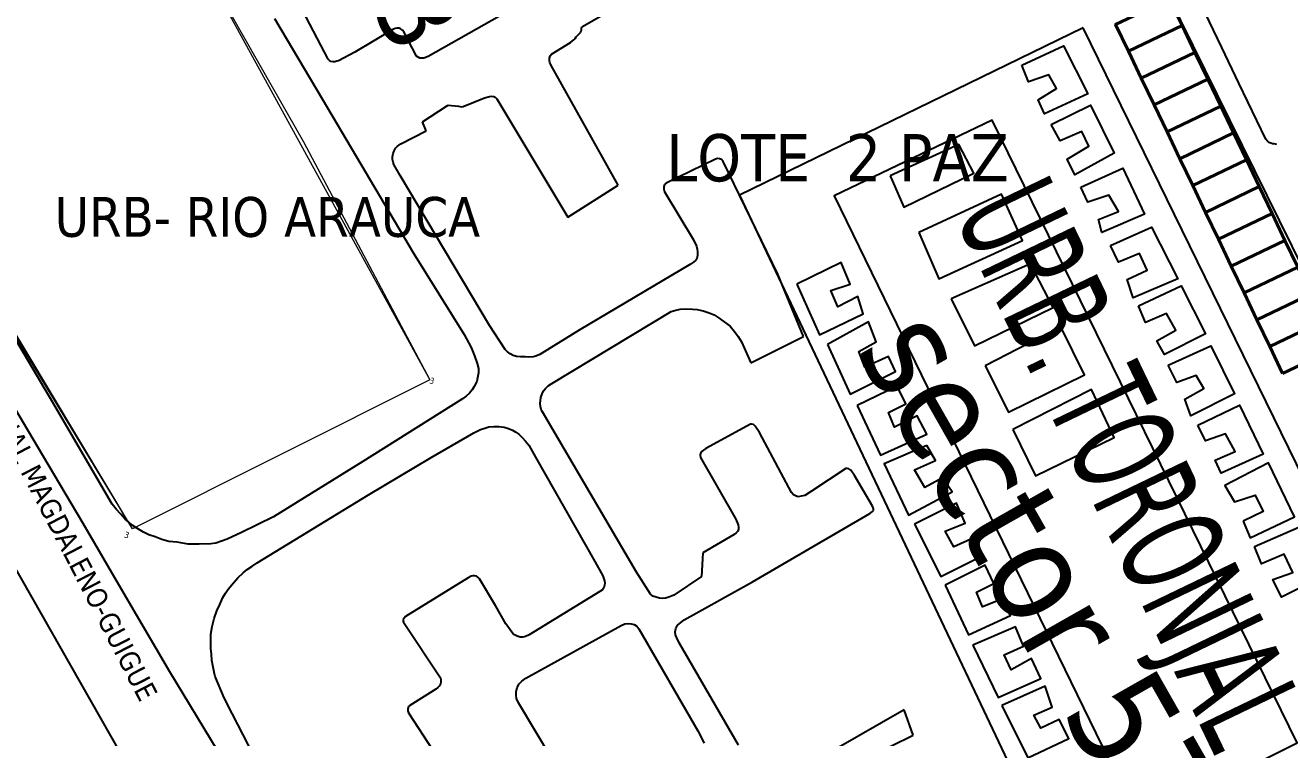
# Model space of a CAD drawing. Header units: metres. Extents: x 2 to 659295185, y -28 to 1124222152.
# Drawn here: x 656562.1 to 656898.2, y 1123114.7 to 1123306.4 of the extents above; entities that cross this region are included whole.
import ezdxf
from ezdxf.enums import TextEntityAlignment as Align

# ---------------------------------------------------------------- set-up
doc = ezdxf.new("R2010")
doc.units = ezdxf.units.M
doc.header["$MEASUREMENT"] = 0
doc.linetypes.add('HIDDEN', pattern=[0.375, 0.25, -0.125])
for name, color, linetype in [('CALLES', 1, 'CONTINUOUS'), ('MANZANA', 30, 'CONTINUOUS'), ('Parcelas', 140, 'CONTINUOUS'), ('texto', 255, 'CONTINUOUS'), ('TEXTOS', 7, 'CONTINUOUS')]:
    doc.layers.add(name, color=color, linetype=linetype)
doc.styles.get("Standard").update_dxf_attribs({"font": 'tahoma.ttf'})

msp = doc.modelspace()

# ---------------------------------------------------------------- linework, layer by layer
at = {"layer": 'MANZANA', "lineweight": -2}
for p, q in [((656883.9493, 1123300.3255), (656863.8212, 1123342.2569)), ((656643.6654, 1123297.1561), (656625.6483, 1123331.6991)), ((656861.3557, 1123330.8593), (656882.696, 1123287.5981)), ((656689.7432, 1123308.7538), (656670.5056, 1123297.946)), ((656711.9987, 1123305.9743), (656717.4657, 1123309.0937)), ((656629.2599, 1123308.1539), (656642.0657, 1123286.5383)), ((656661.0477, 1123305.2045), (656650.7816, 1123299.0757)), ((656661.7073, 1123305.4244), (656661.0477, 1123305.2045)), ((656662.1444, 1123305.5344), (656661.7073, 1123305.4244)), ((656662.6968, 1123305.5344), (656662.1444, 1123305.5344)), ((656663.1339, 1123305.3244), (656662.6968, 1123305.5344)), ((656663.6781, 1123304.9945), (656663.1339, 1123305.3244)), ((656664.0162, 1123304.5546), (656663.6781, 1123304.9945)), ((656711.6771, 1123304.7546), (656711.7843, 1123305.0945)), ((656711.7843, 1123305.5344), (656711.8915, 1123305.8643)), ((656711.7843, 1123305.0945), (656711.7843, 1123305.5344)), ((656711.8915, 1123305.8643), (656711.9987, 1123305.9743)), ((656667.4382, 1123298.0359), (656664.0162, 1123304.5546)), ((656703.7034, 1123298.5358), (656708.8406, 1123301.6552)), ((656708.8406, 1123301.6552), (656709.3848, 1123302.0951)), ((656709.3848, 1123302.0951), (656709.7146, 1123302.425)), ((656709.7146, 1123302.425), (656710.0445, 1123302.765)), ((656710.0445, 1123302.765), (656710.3661, 1123303.2049)), ((656710.3661, 1123303.2049), (656711.4628, 1123304.3147)), ((656711.4628, 1123304.3147), (656711.6771, 1123304.7546)), ((656650.7816, 1123299.0757), (656646.403, 1123296.7262)), ((656703.3818, 1123298.0859), (656703.7034, 1123298.5358)), ((656888.4845, 1123290.7174), (656883.9493, 1123300.3255)), ((656643.9953, 1123296.8262), (656643.6654, 1123297.1561)), ((656644.3251, 1123296.6062), (656643.9953, 1123296.8262)), ((656644.8693, 1123296.5062), (656644.3251, 1123296.6062)), ((656645.4218, 1123296.5062), (656644.8693, 1123296.5062)), ((656645.966, 1123296.6162), (656645.4218, 1123296.5062)), ((656646.403, 1123296.7262), (656645.966, 1123296.6162)), ((656667.8752, 1123297.706), (656667.4382, 1123298.0359)), ((656668.3205, 1123297.486), (656667.8752, 1123297.706)), ((656668.8647, 1123297.496), (656668.3205, 1123297.486)), ((656669.4089, 1123297.496), (656668.8647, 1123297.496)), ((656670.5056, 1123297.946), (656669.4089, 1123297.496)), ((656703.1592, 1123297.4261), (656703.3818, 1123298.0859)), ((656703.1674, 1123296.7562), (656703.1592, 1123297.4261)), ((656703.2746, 1123296.3163), (656703.1674, 1123296.7562)), ((656703.4973, 1123295.6564), (656703.2746, 1123296.3163)), ((656721.6134, 1123263.333), (656703.4973, 1123295.6564)), ((656895.7821, 1123275.7105), (656888.4845, 1123290.7174)), ((656642.0657, 1123286.5383), (656666.5724, 1123245.0567)), ((656675.4944, 1123284.5787), (656675.9314, 1123284.8086)), ((656675.9314, 1123284.8086), (656678.6773, 1123284.5987)), ((656679.9884, 1123284.4887), (656685.678, 1123286.8382)), ((656685.678, 1123286.8382), (656686.9891, 1123287.1781)), ((656686.9891, 1123287.1781), (656687.6488, 1123287.2881)), ((656687.6488, 1123287.2881), (656688.193, 1123287.1781)), ((656688.193, 1123287.1781), (656688.5228, 1123286.9582)), ((656688.5228, 1123286.9582), (656688.9681, 1123286.5183)), ((656688.9681, 1123286.5183), (656708.0655, 1123254.7547)), ((656882.696, 1123287.5981), (656907.6809, 1123236.8284)), ((656669.0461, 1123280.3495), (656675.4944, 1123284.5787)), ((656678.6773, 1123284.5987), (656679.5513, 1123284.3787)), ((656679.5513, 1123284.3787), (656679.9884, 1123284.4887)), ((656670.0439, 1123277.92), (656669.0461, 1123280.3495)), ((656663.1586, 1123274.4607), (656670.0439, 1123277.92)), ((656896.2274, 1123275.1606), (656895.7821, 1123275.7105)), ((656896.5572, 1123274.8307), (656896.2274, 1123275.1606)), ((656897.1014, 1123274.6107), (656896.5572, 1123274.8307)), ((656660.9817, 1123270.9115), (656661.0889, 1123271.8013)), ((656661.0889, 1123271.8013), (656661.4105, 1123272.5711)), ((656661.4105, 1123272.5711), (656661.7403, 1123273.241)), ((656661.7403, 1123273.241), (656662.2845, 1123273.7909)), ((656662.2845, 1123273.7909), (656663.1586, 1123274.4607)), ((656897.5467, 1123274.3907), (656897.1014, 1123274.6107)), ((656897.9838, 1123274.3907), (656897.5467, 1123274.3907)), ((656898.7506, 1123274.2808), (656897.9838, 1123274.3907)), ((656660.9899, 1123270.2516), (656660.9817, 1123270.9115)), ((656661.0971, 1123269.4817), (656660.9899, 1123270.2516)), ((656661.3198, 1123268.9219), (656661.0971, 1123269.4817)), ((656662.9772, 1123265.9425), (656661.3198, 1123268.9219)), ((656747.7692, 1123270.3016), (656734.5429, 1123263.8329)), ((656748.3134, 1123270.5215), (656747.7692, 1123270.3016)), ((656748.8659, 1123270.4116), (656748.3134, 1123270.5215)), ((656749.4101, 1123270.2016), (656748.8659, 1123270.4116)), ((656749.8554, 1123269.6417), (656749.4101, 1123270.2016)), ((656764.5577, 1123239.4079), (656749.8554, 1123269.6417)), ((656569.6672, 1123204.9249), (656533.0144, 1123266.7023)), ((656687.0386, 1123225.5707), (656662.9772, 1123265.9425)), ((656708.0655, 1123254.7547), (656721.6134, 1123263.333)), ((656734.1058, 1123263.493), (656733.8832, 1123262.8331)), ((656733.8832, 1123262.8331), (656733.8914, 1123262.2732)), ((656733.8914, 1123262.2732), (656733.9986, 1123261.7233)), ((656733.9986, 1123261.7233), (656741.8404, 1123248.596)), ((656734.5429, 1123263.8329), (656734.1058, 1123263.493)), ((656741.8404, 1123248.596), (656742.7227, 1123246.9463)), ((656666.5724, 1123245.0567), (656680.2605, 1123223.2212)), ((656742.7227, 1123246.9463), (656742.8382, 1123246.1665)), ((656742.8382, 1123246.1665), (656742.9454, 1123245.3966)), ((656742.9536, 1123244.7268), (656742.8464, 1123243.847)), ((656742.9454, 1123245.3966), (656742.9536, 1123244.7268)), ((656741.0983, 1123242.0673), (656711.1577, 1123224.3509)), ((656741.8652, 1123242.6272), (656741.0983, 1123242.0673)), ((656742.5166, 1123243.1771), (656741.8652, 1123242.6272)), ((656742.8464, 1123243.847), (656742.5166, 1123243.1771)), ((656771.4265, 1123222.6313), (656764.5577, 1123239.4079)), ((656703.7694, 1123210.0538), (656735.8952, 1123229.3299)), ((656735.8952, 1123229.3299), (656737.0991, 1123229.7698)), ((656737.0991, 1123229.7698), (656738.303, 1123229.9998)), ((656738.303, 1123229.9998), (656739.8367, 1123230.1198)), ((656739.8367, 1123230.1198), (656741.5931, 1123230.0198)), ((656741.5931, 1123230.0198), (656742.9042, 1123229.9098)), ((656742.9042, 1123229.9098), (656744.4461, 1123229.5899)), ((656744.4461, 1123229.5899), (656746.0871, 1123229.04)), ((656746.0871, 1123229.04), (656747.4064, 1123228.4901)), ((656747.4064, 1123228.4901), (656748.5031, 1123227.7202)), ((656748.5031, 1123227.7202), (656750.1523, 1123226.6205)), ((656691.2357, 1123219.172), (656687.0386, 1123225.5707)), ((656711.1577, 1123224.3509), (656700.5535, 1123217.7823)), ((656750.1523, 1123226.6205), (656751.6942, 1123225.4107)), ((656751.6942, 1123225.4107), (656752.9064, 1123223.981)), ((656680.2605, 1123223.2212), (656682.1405, 1123219.6919)), ((656752.9064, 1123223.981), (656753.8959, 1123222.6613)), ((656753.8959, 1123222.6613), (656754.7782, 1123221.2216)), ((656754.7782, 1123221.2216), (656757.3261, 1123215.5927)), ((656757.3261, 1123215.5927), (656771.4265, 1123222.6313)), ((656682.1405, 1123219.6919), (656683.0228, 1123217.4823)), ((656691.8954, 1123218.5121), (656691.2357, 1123219.172)), ((656692.555, 1123217.9622), (656691.8954, 1123218.5121)), ((656693.4373, 1123217.5223), (656692.555, 1123217.9622)), ((656694.3114, 1123217.3124), (656693.4373, 1123217.5223)), ((656700.5535, 1123217.7823), (656699.465, 1123217.3324)), ((656683.0228, 1123217.4823), (656683.6907, 1123215.3828)), ((656683.6907, 1123215.3828), (656684.0288, 1123214.053)), ((656695.4081, 1123217.2024), (656694.3114, 1123217.3124)), ((656696.612, 1123217.2124), (656695.4081, 1123217.2024)), ((656697.6015, 1123217.1024), (656696.612, 1123217.2124)), ((656698.8054, 1123217.2224), (656697.6015, 1123217.1024)), ((656699.465, 1123217.3324), (656698.8054, 1123217.2224)), ((656683.8144, 1123211.5135), (656683.6, 1123210.5137)), ((656684.0288, 1123212.8433), (656683.8144, 1123211.5135)), ((656684.0288, 1123214.053), (656684.0288, 1123212.8433)), ((656682.4044, 1123208.2942), (656681.6458, 1123207.4144)), ((656682.9486, 1123209.184), (656682.4044, 1123208.2942)), ((656683.6, 1123210.5137), (656682.9486, 1123209.184)), ((656701.1472, 1123207.2744), (656701.5842, 1123208.0542)), ((656701.5842, 1123208.0542), (656702.1285, 1123208.7141)), ((656702.1285, 1123208.7141), (656702.7799, 1123209.384)), ((656702.7799, 1123209.384), (656703.7694, 1123210.0538)), ((656585.5652, 1123177.5705), (656569.6672, 1123204.9249)), ((656679.7905, 1123205.8547), (656653.0162, 1123189.0381)), ((656680.7717, 1123206.6345), (656679.7905, 1123205.8547)), ((656681.6458, 1123207.4144), (656680.7717, 1123206.6345)), ((656700.6112, 1123204.7249), (656700.7184, 1123205.3948)), ((656700.7267, 1123203.8451), (656700.6112, 1123204.7249)), ((656700.7184, 1123205.3948), (656700.8256, 1123206.2746)), ((656700.8256, 1123206.2746), (656701.1472, 1123207.2744)), ((656700.9493, 1123203.0753), (656700.7267, 1123203.8451)), ((656701.2791, 1123202.4054), (656700.9493, 1123203.0753)), ((656704.0415, 1123197.6664), (656701.2791, 1123202.4054)), ((656682.7837, 1123196.7965), (656684.6473, 1123197.6864)), ((656684.6473, 1123197.6864), (656685.7357, 1123198.0263)), ((656685.7357, 1123198.0263), (656686.8324, 1123198.3662)), ((656686.8324, 1123198.3662), (656688.1518, 1123198.4762)), ((656688.1518, 1123198.4762), (656689.57, 1123198.4862)), ((656689.57, 1123198.4862), (656690.9966, 1123198.2762)), ((656690.9966, 1123198.2762), (656692.0933, 1123197.9463)), ((656692.0933, 1123197.9463), (656693.19, 1123197.5064)), ((656693.19, 1123197.5064), (656694.0723, 1123196.9565)), ((656726.5609, 1123159.2742), (656704.0415, 1123197.6664)), ((656757.1777, 1123199.1161), (656745.1553, 1123192.5374)), ((656757.5075, 1123199.1161), (656757.1777, 1123199.1161)), ((656758.0518, 1123199.0061), (656757.5075, 1123199.1161)), ((656758.4971, 1123198.5662), (656758.0518, 1123199.0061)), ((656759.602, 1123196.8065), (656758.4971, 1123198.5662)), ((656671.3137, 1123190.1079), (656682.7837, 1123196.7965)), ((656694.0723, 1123196.9565), (656694.9546, 1123196.4066)), ((656694.9546, 1123196.4066), (656695.8286, 1123195.5268)), ((656695.8286, 1123195.5268), (656696.7109, 1123194.537)), ((656696.7109, 1123194.537), (656697.5932, 1123193.4372)), ((656768.2189, 1123180.6998), (656759.602, 1123196.8065)), ((656697.5932, 1123193.4372), (656699.3579, 1123190.2379)), ((656743.737, 1123191.2077), (656743.6298, 1123190.7578)), ((656743.6298, 1123190.7578), (656743.737, 1123190.0979)), ((656743.9514, 1123191.6476), (656743.737, 1123191.2077)), ((656745.1553, 1123192.5374), (656743.9514, 1123191.6476)), ((656653.0162, 1123189.0381), (656628.9713, 1123174.2211)), ((656654.4757, 1123180.0799), (656671.3137, 1123190.1079)), ((656699.3579, 1123190.2379), (656715.3713, 1123162.2136)), ((656743.737, 1123190.0979), (656753.2362, 1123173.5513)), ((656782.8718, 1123187.1785), (656773.5869, 1123181.0497)), ((656783.2016, 1123187.1785), (656782.8718, 1123187.1785)), ((656783.6386, 1123187.0685), (656783.2016, 1123187.1785)), ((656784.1911, 1123186.7386), (656783.6386, 1123187.0685)), ((656785.1806, 1123185.3089), (656784.1911, 1123186.7386)), ((656790.0374, 1123177.0306), (656785.1806, 1123185.3089)), ((656768.7714, 1123180.1399), (656768.2189, 1123180.6998)), ((656773.5869, 1123181.0497), (656771.8388, 1123179.94)), ((656586.6701, 1123176.2507), (656585.5652, 1123177.5705)), ((656624.5351, 1123161.8137), (656654.4757, 1123180.0799)), ((656769.3156, 1123179.82), (656768.7714, 1123180.1399)), ((656769.9753, 1123179.6), (656769.3156, 1123179.82)), ((656770.8493, 1123179.71), (656769.9753, 1123179.6)), ((656771.8388, 1123179.94), (656770.8493, 1123179.71)), ((656587.8823, 1123174.921), (656586.6701, 1123176.2507)), ((656589.0944, 1123173.6013), (656587.8823, 1123174.921)), ((656628.9713, 1123174.2211), (656620.3379, 1123169.982)), ((656757.6972, 1123156.7547), (656789.2788, 1123175.041)), ((656789.2788, 1123175.041), (656790.0456, 1123175.5909)), ((656790.26, 1123176.3707), (656790.0374, 1123177.0306)), ((656790.0456, 1123175.5909), (656790.26, 1123175.9208)), ((656790.26, 1123175.9208), (656790.26, 1123176.3707)), ((656590.0839, 1123172.7214), (656589.0944, 1123173.6013)), ((656590.958, 1123171.9516), (656590.0839, 1123172.7214)), ((656592.1701, 1123171.1818), (656590.958, 1123171.9516)), ((656594.0337, 1123170.082), (656592.1701, 1123171.1818)), ((656753.2362, 1123173.5513), (656753.9041, 1123172.0016)), ((656754.0196, 1123170.9018), (656753.7969, 1123170.3419)), ((656753.9041, 1123172.0016), (656754.0113, 1123171.4517)), ((656754.0113, 1123171.4517), (656754.0196, 1123170.9018)), ((656595.4685, 1123169.3121), (656594.0337, 1123170.082)), ((656597.1094, 1123168.7722), (656595.4685, 1123169.3121)), ((656598.9729, 1123168.1124), (656597.1094, 1123168.7722)), ((656600.8448, 1123167.5725), (656598.9729, 1123168.1124)), ((656603.0381, 1123167.3625), (656600.8448, 1123167.5725)), ((656605.9984, 1123166.8226), (656603.0381, 1123167.3625)), ((656616.5119, 1123168.1924), (656613.4444, 1123167.0726)), ((656620.3379, 1123169.982), (656616.5119, 1123168.1924)), ((656752.8157, 1123169.4521), (656744.3967, 1123164.5531)), ((656753.3599, 1123169.902), (656752.8157, 1123169.4521)), ((656753.7969, 1123170.3419), (656753.3599, 1123169.902)), ((656608.9504, 1123166.8326), (656605.9984, 1123166.8226)), ((656612.1333, 1123166.9526), (656608.9504, 1123166.8326)), ((656613.4444, 1123167.0726), (656612.1333, 1123166.9526)), ((656744.3967, 1123164.5531), (656743.9926, 1123158.1344)), ((656621.9129, 1123160.034), (656623.1168, 1123160.8139)), ((656623.1168, 1123160.8139), (656624.5351, 1123161.8137)), ((656715.3713, 1123162.2136), (656717.474, 1123158.3544)), ((656618.2023, 1123156.4747), (656619.4061, 1123157.8045)), ((656619.4061, 1123157.8045), (656620.8244, 1123159.1442)), ((656620.8244, 1123159.1442), (656621.9129, 1123160.034)), ((656681.3159, 1123157.7545), (656664.4862, 1123147.3866)), ((656682.0828, 1123158.1944), (656681.3159, 1123157.7545)), ((656682.5198, 1123158.3044), (656682.0828, 1123158.1944)), ((656682.9569, 1123158.3144), (656682.5198, 1123158.3044)), ((656683.5011, 1123158.2044), (656682.9569, 1123158.3144)), ((656683.9464, 1123157.8745), (656683.5011, 1123158.2044)), ((656684.3834, 1123157.5445), (656683.9464, 1123157.8745)), ((656688.6877, 1123150.156), (656684.3834, 1123157.5445)), ((656717.474, 1123158.3544), (656717.9193, 1123157.0246)), ((656717.9193, 1123157.0246), (656718.0264, 1123156.3648)), ((656730.3128, 1123153.4354), (656726.5609, 1123159.2742)), ((656743.9926, 1123158.1344), (656736.5631, 1123153.1254)), ((656615.3739, 1123152.4856), (656616.0254, 1123153.7053)), ((656616.0254, 1123153.7053), (656616.784, 1123154.7051)), ((656616.784, 1123154.7051), (656618.2023, 1123156.4747)), ((656716.7236, 1123154.1452), (656697.7087, 1123142.4476)), ((656717.3833, 1123154.5951), (656716.7236, 1123154.1452)), ((656717.8121, 1123155.145), (656717.3833, 1123154.5951)), ((656717.9193, 1123155.8049), (656717.8121, 1123155.145)), ((656718.0264, 1123156.3648), (656717.9193, 1123155.8049)), ((656739.3337, 1123146.5068), (656757.6972, 1123156.7547)), ((656613.7413, 1123148.9363), (656614.5081, 1123150.5959)), ((656614.5081, 1123150.5959), (656615.3739, 1123152.4856)), ((656730.9724, 1123152.8855), (656730.3128, 1123153.4354)), ((656731.8547, 1123152.5555), (656730.9724, 1123152.8855)), ((656732.7288, 1123152.3356), (656731.8547, 1123152.5555)), ((656733.4957, 1123152.2256), (656732.7288, 1123152.3356)), ((656734.3697, 1123152.3456), (656733.4957, 1123152.2256)), ((656735.252, 1123152.5655), (656734.3697, 1123152.3456)), ((656736.5631, 1123153.1254), (656735.252, 1123152.5655)), ((656612.9826, 1123146.8367), (656613.7413, 1123148.9363)), ((656664.0491, 1123146.9467), (656663.8348, 1123146.6168)), ((656664.4862, 1123147.3866), (656664.0491, 1123146.9467)), ((656691.4501, 1123145.407), (656688.6877, 1123150.156)), ((656612.1251, 1123142.6276), (656612.4467, 1123144.7271)), ((656612.4467, 1123144.7271), (656612.9826, 1123146.8367)), ((656663.8348, 1123146.6168), (656663.8348, 1123146.1668)), ((656663.8348, 1123146.1668), (656663.942, 1123145.8369)), ((656663.942, 1123145.8369), (656673.8699, 1123130.9499)), ((656693.3219, 1123142.8675), (656691.4501, 1123145.407)), ((656696.7769, 1123130.83), (656722.4627, 1123144.9871)), ((656722.4627, 1123144.9871), (656723.444, 1123145.437)), ((656723.444, 1123145.437), (656724.3263, 1123145.557)), ((656724.3263, 1123145.557), (656725.0931, 1123145.447)), ((656725.0931, 1123145.447), (656725.9672, 1123145.227)), ((656725.9672, 1123145.227), (656726.6269, 1123144.7871)), ((656726.6269, 1123144.7871), (656727.1793, 1123144.1273)), ((656727.1793, 1123144.1273), (656743.0773, 1123116.6629)), ((656736.9342, 1123143.2874), (656737.1486, 1123144.1673)), ((656737.1486, 1123144.1673), (656737.5856, 1123145.0571)), ((656737.5856, 1123145.0571), (656738.3442, 1123145.7269)), ((656738.3442, 1123145.7269), (656739.3337, 1123146.5068)), ((656612.1333, 1123140.9679), (656612.1251, 1123142.6276)), ((656612.1416, 1123138.7584), (656612.1333, 1123140.9679)), ((656693.7672, 1123142.4276), (656693.3219, 1123142.8675)), ((656694.4268, 1123142.0977), (656693.7672, 1123142.4276)), ((656695.3009, 1123141.8877), (656694.4268, 1123142.0977)), ((656695.9606, 1123141.8877), (656695.3009, 1123141.8877)), ((656696.7274, 1123141.9977), (656695.9606, 1123141.8877)), ((656697.7087, 1123142.4476), (656696.7274, 1123141.9977)), ((656737.0496, 1123142.5076), (656736.9342, 1123143.2874)), ((656737.2722, 1123141.8477), (656737.0496, 1123142.5076)), ((656738.0391, 1123140.308), (656737.2722, 1123141.8477)), ((656753.9453, 1123112.8336), (656738.0391, 1123140.308)), ((656612.2652, 1123137.3186), (656612.1416, 1123138.7584)), ((656612.3807, 1123135.549), (656612.2652, 1123137.3186)), ((656612.7188, 1123133.7794), (656612.3807, 1123135.549)), ((656613.0486, 1123132.0097), (656612.7188, 1123133.7794)), ((656613.2712, 1123131.2399), (656613.0486, 1123132.0097)), ((656615.712, 1123125.5011), (656613.2712, 1123131.2399)), ((656673.8699, 1123130.9499), (656673.9854, 1123130.4001)), ((656673.9854, 1123130.4001), (656673.9854, 1123129.8502)), ((656695.6802, 1123130.0501), (656696.7769, 1123130.83)), ((656672.5671, 1123127.8506), (656665.5746, 1123123.5015)), ((656673.1196, 1123128.2905), (656672.5671, 1123127.8506)), ((656673.5566, 1123128.7404), (656673.1196, 1123128.2905)), ((656673.8782, 1123129.2903), (656673.5566, 1123128.7404)), ((656673.9854, 1123129.8502), (656673.8782, 1123129.2903)), ((656694.163, 1123127.1707), (656694.4846, 1123128.2805)), ((656694.163, 1123126.2809), (656694.163, 1123127.1707)), ((656694.4846, 1123128.2805), (656695.0288, 1123129.2803)), ((656695.0288, 1123129.2803), (656695.6802, 1123130.0501)), ((656617.8147, 1123121.3019), (656615.712, 1123125.5011)), ((656665.5746, 1123123.5015), (656665.253, 1123123.1715)), ((656694.2784, 1123125.4011), (656694.163, 1123126.2809)), ((656694.8309, 1123124.1913), (656694.2784, 1123125.4011)), ((656703.8848, 1123109.0744), (656694.8309, 1123124.1913)), ((656634.9413, 1123088.3086), (656617.8147, 1123121.3019)), ((656665.253, 1123123.1715), (656665.0304, 1123122.6216)), ((656665.0304, 1123122.6216), (656665.0387, 1123122.0618)), ((656665.0387, 1123122.0618), (656665.253, 1123121.5119)), ((656665.253, 1123121.5119), (656671.7673, 1123111.4739)), ((656798.4976, 1123122.3217), (656773.4715, 1123107.9446)), ((656800.9384, 1123115.4731), (656798.4976, 1123122.3217)), ((656743.0773, 1123116.6629), (656744.7347, 1123113.3435)), ((656778.0892, 1123104.3154), (656800.9384, 1123115.4731))]:
    msp.add_line(p, q, dxfattribs=at)
at = {"layer": 'MANZANA', "lineweight": -3}
for p, q in [((656846.6747, 1123305.6099), (656754.2263, 1123260.6534)), ((656948.7137, 1123096.8846), (656846.6747, 1123305.6099)), ((656754.2263, 1123260.6534), (656852.6607, 1123053.0098))]:
    msp.add_line(p, q, dxfattribs=at)
at = {"layer": 'MANZANA', "linetype": 'Continuous', "lineweight": -2}
for p, q in [((656552.9694, 1123214.143), (656566.8801, 1123190.7578)), ((656566.8801, 1123190.7578), (656577.6987, 1123172.4415)), ((656577.6987, 1123172.4415), (656588.41, 1123154.0252)), ((656588.41, 1123154.0252), (656600.9932, 1123132.6196)), ((656600.9932, 1123132.6196), (656613.799, 1123111.4439))]:
    msp.add_line(p, q, dxfattribs=at)
at = {"layer": 'MANZANA'}
msp.add_lwpolyline([(656585.5352, 1122964.4628), (656636.9774, 1122993.7316), (656620.1257, 1123054.0432), (656496.8417, 1123270.4553)], dxfattribs=at)
at = {"layer": 'Parcelas', "lineweight": 40}
for points in [[(656858.8222, 1123299.3063), (656873.2529, 1123306.2169), (656869.7976, 1123313.4322), (656855.3669, 1123306.5216), (656858.8222, 1123299.3063)], [(656862.2775, 1123292.0909), (656876.7082, 1123299.0015), (656873.2529, 1123306.2169), (656858.8222, 1123299.3063), (656862.2775, 1123292.0909)], [(656865.7328, 1123284.8756), (656880.1635, 1123291.7862), (656876.7082, 1123299.0015), (656862.2775, 1123292.0909), (656865.7328, 1123284.8756)], [(656869.1881, 1123277.6603), (656883.6188, 1123284.5709), (656880.1635, 1123291.7862), (656865.7328, 1123284.8756), (656869.1881, 1123277.6603)], [(656872.6434, 1123270.445), (656887.0741, 1123277.3556), (656883.6188, 1123284.5709), (656869.1881, 1123277.6603), (656872.6434, 1123270.445)], [(656876.0987, 1123263.2296), (656890.5294, 1123270.1402), (656887.0741, 1123277.3556), (656872.6434, 1123270.445), (656876.0987, 1123263.2296)], [(656879.554, 1123256.0143), (656893.9847, 1123262.9249), (656890.5294, 1123270.1402), (656876.0987, 1123263.2296), (656879.554, 1123256.0143)], [(656883.0093, 1123248.799), (656897.44, 1123255.7096), (656893.9847, 1123262.9249), (656879.554, 1123256.0143), (656883.0093, 1123248.799)], [(656886.4646, 1123241.5837), (656900.8953, 1123248.4943), (656897.44, 1123255.7096), (656883.0093, 1123248.799), (656886.4646, 1123241.5837)], [(656889.9199, 1123234.3683), (656904.3506, 1123241.2789), (656900.8953, 1123248.4943), (656886.4646, 1123241.5837), (656889.9199, 1123234.3683)], [(656893.3752, 1123227.153), (656907.8059, 1123234.0636), (656904.3506, 1123241.2789), (656889.9199, 1123234.3683), (656893.3752, 1123227.153)], [(656896.8305, 1123219.9377), (656911.2612, 1123226.8483), (656907.8059, 1123234.0636), (656893.3752, 1123227.153), (656896.8305, 1123219.9377)], [(656900.2858, 1123212.7224), (656914.7165, 1123219.633), (656911.2612, 1123226.8483), (656896.8305, 1123219.9377), (656900.2858, 1123212.7224)]]:
    msp.add_lwpolyline(points, dxfattribs=at)
at = {"layer": 'Parcelas'}
for points in [[(656830.1143, 1123295.5917), (656841.3642, 1123300.7479), (656847.9266, 1123287.8575), (656836.208, 1123282.4669), (656834.5674, 1123286.2169), (656839.4892, 1123289.2637), (656837.3798, 1123293.0136), (656831.9893, 1123291.1387), (656830.1143, 1123295.5917)], [(656838.0829, 1123279.6545), (656848.6297, 1123284.8106), (656854.9577, 1123271.9202), (656844.411, 1123266.0609), (656842.3016, 1123270.2796), (656848.1609, 1123273.7952), (656846.286, 1123277.7795), (656840.4267, 1123275.2014), (656838.0829, 1123279.6545)], [(656861.2857, 1123091.9229), (656904.1757, 1123113.4851), (656822.1457, 1123280.8263), (656779.7244, 1123260.436), (656861.7545, 1123091.9229)], [(656794.7242, 1123265.8266), (656798.4742, 1123257.3892), (656817.2239, 1123266.5297), (656813.2396, 1123274.2639), (656794.7242, 1123265.8266)], [(656585.5352, 1122964.4628), (656636.9774, 1122993.7316), (656620.1257, 1123054.0432), (656496.8417, 1123270.4553)], [(656846.0516, 1123262.7797), (656857.3014, 1123267.9359), (656863.1607, 1123255.5142), (656851.6765, 1123250.5924), (656850.739, 1123254.108), (656856.1296, 1123256.2173), (656853.5515, 1123260.6704), (656847.9266, 1123258.7954), (656846.0516, 1123262.7797)], [(656802.4585, 1123250.5924), (656807.849, 1123238.1707), (656830.3487, 1123248.4831), (656824.7238, 1123260.9048), (656802.4585, 1123250.5924)], [(656854.0202, 1123247.0768), (656865.0357, 1123251.9986), (656872.0668, 1123238.1707), (656860.1139, 1123233.0145), (656858.4733, 1123237.9363), (656863.8638, 1123240.5144), (656861.7545, 1123244.9675), (656856.1296, 1123242.6238), (656854.0202, 1123247.0768)], [(656769.6689, 1123236.6995), (656775.7626, 1123223.1059), (656787.4812, 1123228.7308), (656786.0749, 1123233.4183), (656780.6844, 1123230.6058), (656778.8094, 1123235.0589), (656783.9656, 1123236.6995), (656781.6219, 1123242.5588), (656769.6689, 1123236.6995)], [(656811.1302, 1123232.7802), (656817.4583, 1123220.1241), (656838.5517, 1123230.4365), (656832.458, 1123242.155), (656811.1302, 1123232.7802)], [(656861.5201, 1123230.9052), (656873.0043, 1123236.2957), (656879.5667, 1123223.4053), (656868.5512, 1123217.7804), (656866.4419, 1123221.5303), (656871.5981, 1123224.3428), (656869.02, 1123228.7959), (656863.3951, 1123226.4521), (656861.5201, 1123230.9052)], [(656777.8719, 1123220.5278), (656783.9656, 1123207.1687), (656796.1529, 1123213.2623), (656794.2779, 1123217.2466), (656787.9499, 1123214.4342), (656786.3093, 1123218.6529), (656790.9967, 1123221.231), (656788.8874, 1123226.6215), (656777.8719, 1123220.5278)], [(656820.2707, 1123214.7336), (656826.5987, 1123202.3119), (656846.9891, 1123212.3898), (656840.661, 1123225.2803), (656820.2707, 1123214.7336)], [(656869.4887, 1123214.9679), (656880.9729, 1123220.1241), (656887.301, 1123207.2337), (656875.5824, 1123201.3744), (656873.9418, 1123205.8274), (656879.098, 1123208.6399), (656876.9886, 1123212.1555), (656871.8324, 1123210.2805), (656869.4887, 1123214.9679)], [(656785.8406, 1123204.1218), (656792.1686, 1123190.7627), (656804.5903, 1123196.3876), (656802.0122, 1123201.3094), (656795.9185, 1123198.2625), (656794.2779, 1123202.2469), (656798.9654, 1123204.5906), (656796.6216, 1123209.278), (656785.8406, 1123204.1218)], [(656827.7706, 1123197.6244), (656833.8643, 1123185.2028), (656854.9577, 1123195.5151), (656848.864, 1123208.4055), (656827.7706, 1123197.6244)], [(656877.4574, 1123198.7963), (656888.7072, 1123204.1868), (656895.0352, 1123191.062), (656883.7854, 1123185.9059), (656882.1448, 1123189.4214), (656887.5353, 1123191.7652), (656884.9573, 1123196.4526), (656879.5667, 1123194.5776), (656877.4574, 1123198.7963)], [(656804.5903, 1123193.3407), (656793.1061, 1123188.4189), (656799.6685, 1123174.591), (656811.387, 1123180.9191), (656808.809, 1123184.669), (656804.1215, 1123182.0909), (656801.3091, 1123186.7783), (656806.934, 1123189.3564), (656804.5903, 1123193.3407)], [(656889.6447, 1123173.0154), (656891.5197, 1123168.5624), (656903.4726, 1123174.1873), (656896.4415, 1123188.7183), (656884.7229, 1123182.6247), (656887.301, 1123178.1716), (656892.9259, 1123180.0466), (656895.0352, 1123175.5935), (656889.6447, 1123173.0154)], [(656801.3091, 1123172.2473), (656808.3402, 1123158.185), (656819.3557, 1123163.5756), (656817.2463, 1123168.4974), (656811.8558, 1123166.1536), (656809.5121, 1123170.3723), (656814.9026, 1123172.4817), (656812.5589, 1123177.8722), (656801.3091, 1123172.2473)], [(656892.6915, 1123166.2187), (656904.6445, 1123171.3748), (656910.9725, 1123158.0157), (656899.957, 1123152.6251), (656897.6133, 1123157.3125), (656903.0039, 1123159.1875), (656900.6601, 1123164.1093), (656894.5665, 1123161.5312), (656892.6915, 1123166.2187)], [(656809.5121, 1123155.8413), (656815.8401, 1123142.4821), (656827.0899, 1123147.6383), (656824.7462, 1123152.0914), (656819.5901, 1123149.982), (656817.9494, 1123153.9663), (656822.6369, 1123156.31), (656820.2932, 1123161.2318), (656809.5121, 1123155.8413)], [(656817.012, 1123139.6697), (656823.8087, 1123125.6074), (656835.2929, 1123130.7636), (656832.7149, 1123136.1541), (656827.3243, 1123133.1073), (656825.4493, 1123137.0916), (656830.6055, 1123139.4353), (656828.4962, 1123144.5915), (656817.012, 1123139.6697)], [(656824.7462, 1123123.498), (656831.7774, 1123109.4357), (656842.7928, 1123114.5919), (656840.2147, 1123119.7481), (656835.2929, 1123117.4044), (656833.418, 1123120.9199), (656838.3398, 1123123.0293), (656836.4648, 1123128.6542), (656824.7462, 1123123.498)]]:
    msp.add_lwpolyline(points, dxfattribs=at)
at = {"layer": 'texto', "lineweight": 0}
for points in [[(656519, 1123290), (656605.1488, 1123331.0858), (656637, 1123275), (656671, 1123211), (656591, 1123171), (656555, 1123231), (656543, 1123250), (656519, 1123290)], [(656519, 1123290), (656605.1488, 1123331.0858), (656671, 1123211), (656591, 1123171), (656543, 1123250), (656519, 1123290)]]:
    msp.add_lwpolyline(points, dxfattribs=at)

# ---------------------------------------------------------------- texts
at = {"layer": 'CALLES', "color": 0}
msp.add_text('CARRETERA NACIONAL MAGDALENO-GUIGUE', height=5.5, rotation=297.43055, dxfattribs=at).set_placement((656561.6929, 1123190.6402), align=Align.MIDDLE)
at = {"layer": 'TEXTOS', "color": 0, "width": 0.625}
msp.add_text('URB. TORONJAL', height=27.699362, rotation=295.703608, dxfattribs=at).set_placement((656811.8915, 1123255.4855))
at = {"layer": 'TEXTOS', "color": 0}
for p in [(656671.5863, 1123210.736), (656589.5192, 1123169.3066)]:
    msp.add_text('3', height=1.6453, rotation=342.961272, dxfattribs=at).set_placement(p, align=Align.MIDDLE)
at = {"layer": 'TEXTOS', "linetype": 'HIDDEN', "lineweight": 40, "width": 372.724773, "attachment_point": 1}
for s, insert, char_height, rotation in [('sector 23', (656625.8583, 1123407.987), 20.6994, 298.616964), ('sector 57', (656809.4545, 1123232.9318), 27.69936, 299.602109)]:
    msp.add_mtext(s, dxfattribs=dict(at, insert=insert, char_height=char_height, rotation=rotation))
at = {"layer": 'TEXTOS', "linetype": 'HIDDEN', "lineweight": 40, "attachment_point": 1}
for s, insert, char_height, width in [('LOTE  2 PAZ', (656734.5429, 1123277.0611), 12.6994, 98.401234), ('URB- RIO ARAUCA', (656570.1216, 1123260.1459), 10.6994, 372.724773)]:
    msp.add_mtext(s, dxfattribs=dict(at, insert=insert, char_height=char_height, width=width))

doc.saveas('drawing.dxf')
